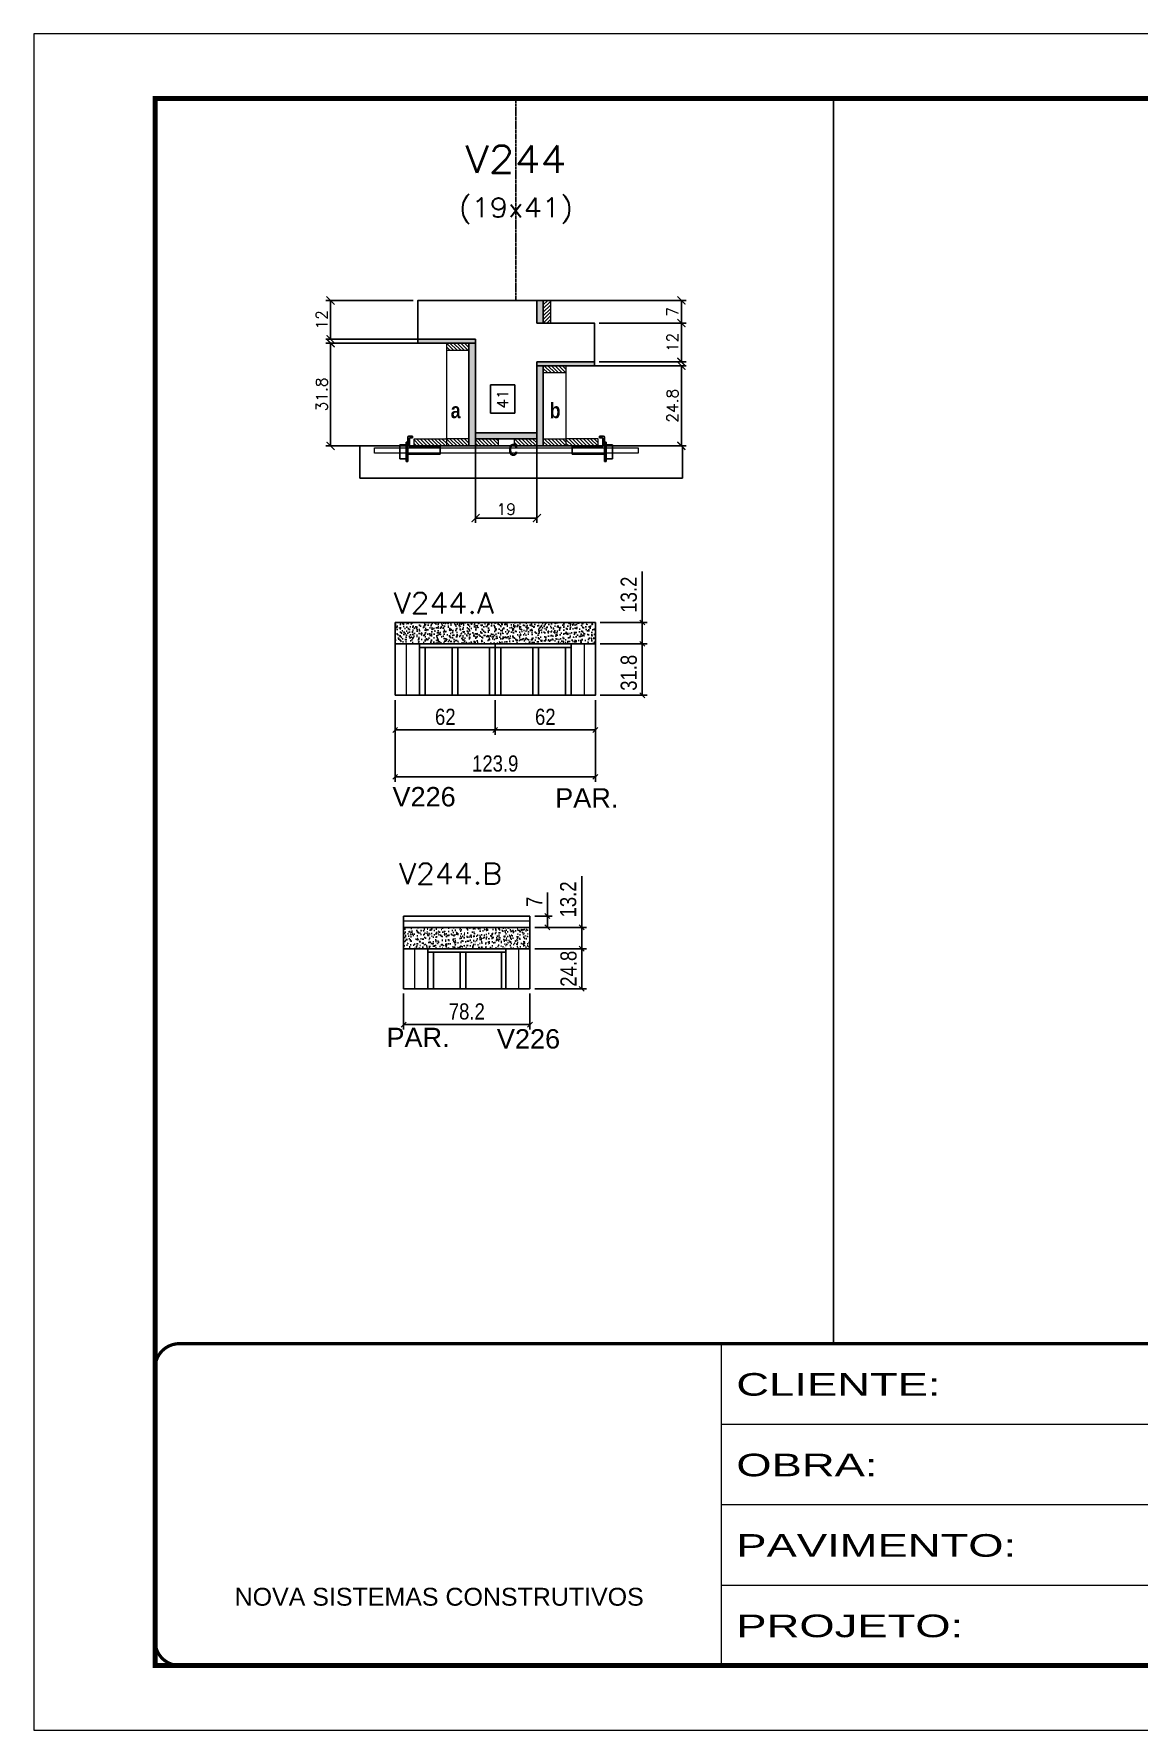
# Model space of a CAD drawing. Extents: x 137137 to 143418, y 10464 to 34486.
# Drawn here: x 138736 to 139420, y 27693 to 28743 of the extents above; entities that cross this region are included whole.
import ezdxf
from ezdxf.enums import TextEntityAlignment as Align

# ---------------------------------------------------------------- set-up
doc = ezdxf.new("R2010")
doc.units = 0
for name, pattern in [('CONTINUO', [0]), ('DASHED', [0.75, 0.5, -0.25]), ('HIDDEN', [0.375, 0.25, -0.125])]:
    doc.linetypes.add(name, pattern=pattern)
for name, color, linetype in [('5', 5, 'Continuous'), ('barrote', 251, 'Continuous'), ('COTA', 241, 'Continuous'), ('Cota Seção (2x)', 4, 'Continuous'), ('detalhes', 4, 'Continuous'), ('Painéis', 200, 'Continuous'), ('presilha', 1, 'Continuous'), ('SARR_2.2x7', 40, 'Continuous'), ('SARR_3.5x7', 81, 'Continuous'), ('Texto de Titulo', 7, 'Continuous'), ('Texto Qtd Sarr', 242, 'Continuous')]:
    doc.layers.add(name, color=color, linetype=linetype)
for name, color, linetype, lineweight in [('CONCRETO', 251, 'Continuous', 25), ('Folhas', 255, 'Continuous', 9), ('Hachura', 251, 'Continuous', 9), ('Madeira', 126, 'Continuous', 18), ('Sarr 2.2x7', 40, 'Continuous', 9), ('SARRAFO DE PRESSAO', 251, 'DASHED', 9), ('SCO-___-LAJ', 2, 'Continuous', 0), ('Texto Seção', 7, 'Continuous', 15)]:
    doc.layers.add(name, color=color, linetype=linetype, lineweight=lineweight)
doc.styles.add('ARIAL', font='arial.ttf')
doc.styles.add('COTA TECNICA', font='techl___.ttf', dxfattribs={"height": 10})
doc.styles.add('REGUA-120', font='ROMANS.shx', dxfattribs={"height": 15})
doc.styles.add('Romans', font='romans.shx')
doc.styles.get("Standard").update_dxf_attribs({"font": 'arial.ttf'})
doc.styles.add('TECNICA', font='techb___.ttf', dxfattribs={"height": 10})
doc.styles.add('Tecnologia', font='')
doc.styles.get('Tecnologia').set_extended_font_data('Forgotten Futurist')
doc.dimstyles.new('Cota Seção (2x)', dxfattribs={"dimtxt": 7, "dimasz": 5, "dimexe": 3, "dimexo": 3, "dimgap": 2, "dimtad": 3, "dimdec": 1, "dimlfac": 0.5, "dimzin": 12, "dimdsep": 46, "dimtxsty": 'Romans', "dimblk": 'ARCHTICK', "dimcen": 0, "dimclrd": 4, "dimclre": 4, "dimclrt": 1, "dimadec": 1, "dimazin": 3, "dimtfac": 1, "dimtdec": 1, "dimtmove": 0, "dimatfit": 3, "dimldrblk": 'OBLIQUE', "dimfxl": 1, "dimtolj": 1, "dimtzin": 12, "dimarcsym": 0})
doc.dimstyles.new('Cota Seção interna', dxfattribs={"dimtxt": 7, "dimasz": 6, "dimexe": 0.18, "dimexo": 2, "dimgap": -4, "dimtad": 3, "dimdec": 1, "dimlfac": 0.5, "dimzin": 12, "dimdsep": 46, "dimtxsty": 'Romans', "dimblk": 'ARCHTICK', "dimcen": 0.09, "dimse1": 1, "dimse2": 1, "dimsd1": 1, "dimsd2": 1, "dimclrd": 180, "dimclre": 5, "dimclrt": 1, "dimadec": 0, "dimazin": 3, "dimtfac": 1, "dimtdec": 1, "dimtofl": 0, "dimtmove": 0, "dimatfit": 3, "dimldrblk": 'ARCHTICK', "dimfxl": 1, "dimtolj": 1, "dimtzin": 0, "dimarcsym": 0})
doc.dimstyles.new('PAINEL', dxfattribs={"dimtxt": 10, "dimasz": 3, "dimexe": 3, "dimexo": 3, "dimgap": 3, "dimtad": 1, "dimdec": 1, "dimzin": 12, "dimdsep": 46, "dimtxsty": 'COTA TECNICA', "dimblk1": 'OBLIQUE', "dimblk2": 'OBLIQUE', "dimsah": 1, "dimcen": 0.9, "dimclrd": 4, "dimclre": 4, "dimclrt": 240, "dimadec": 1, "dimazin": 3, "dimtfac": 1, "dimtdec": 1, "dimtmove": 0, "dimatfit": 3, "dimfxl": 1, "dimtolj": 1, "dimtzin": 12, "dimarcsym": 0})
pattern_1 = [(315, (161965.6727, 20258.2569), (1.12253202, 1.12253202), [])]
pattern_2 = [(315, (161965.6727, 20184.6569), (1.12253202, 1.12253202), [])]

# ---------------------------------------------------------------- blocks, each defined once
blk = doc.blocks.new('9999999999')
at = {"color": 30, "linetype": 'CONTINUO'}
for p, q in [((98564.6, 34230.2), (98564.6, 34429.4)), ((98564.6, 34379.6), (99584, 34379.6)), ((98564.6, 34329.8), (99488, 34329.8)), ((98564.6, 34280), (99488, 34280))]:
    blk.add_line(p, q, dxfattribs=at)
at = {"color": 30, "linetype": 'CONTINUO', "const_width": 2}
blk.add_lwpolyline([(99584, 34230.2), (99584, 34414.4, 0.414214), (99569, 34429.4), (98229, 34429.4, 0.414214), (98214, 34414.4), (98214, 34245.2, 0.414214), (98229, 34230.2), (99584, 34230.2)], format="xyb", dxfattribs=at)
at = {"layer": 'Folhas'}
blk.add_lwpolyline([(98139, 34190.2), (99624, 34190.2), (99624, 35240.2), (98139, 35240.2)], close=True, dxfattribs=at)
at = {"layer": 'Folhas', "color": 30, "const_width": 3}
blk.add_lwpolyline([(98214, 34230.2), (99584, 34230.2), (99584, 35200.2), (98214, 35200.2)], close=True, dxfattribs=at)
at = {"color": 7, "linetype": 'Continuous', "ltscale": 5, "style": 'ARIAL'}
blk.add_text('NOVA SISTEMAS CONSTRUTIVOS', height=11.059, dxfattribs=at).set_placement((98263.2, 34267.2))
at = {"layer": 'Folhas', "color": 7, "style": 'Tecnologia', "width": 1.5}
for s, p in [('CLIENTE:', (98573.7, 34397.2)), ('OBRA:', (98573.7, 34347.3)), ('PAVIMENTO:', (98573.7, 34297.5)), ('PROJETO:', (98573.7, 34247.7))]:
    blk.add_text(s, height=14, dxfattribs=at).set_placement(p)
blk = doc.blocks.new('_ArchTick')
at = {"color": 0, "linetype": 'ByBlock', "const_width": 0.15}
blk.add_lwpolyline([(-0.5, -0.5), (0.5, 0.5)], dxfattribs=at)
blk = doc.blocks.new('*D5903')
at = {"layer": 'COTA', "color": 4, "lineweight": -2, "transparency": 16777216}
for p, q in [((139006.1, 28551.5), (138916.4, 28551.5)), ((138919.4, 28487.9), (138919.4, 28551.5)), ((138968.1, 28487.9), (138916.4, 28487.9))]:
    blk.add_line(p, q, dxfattribs=at)
at = {"layer": 'Defpoints', "color": 0, "transparency": 16777216}
for p in [(138919.4, 28551.5), (139009.1, 28551.5), (138971.1, 28487.9)]:
    blk.add_point(p, dxfattribs=at)
at = {"layer": 'COTA', "color": 4, "lineweight": -2, "transparency": 16777216, "xscale": 5, "yscale": 5, "zscale": 5}
for p, rotation in [((138919.4, 28551.5), 90), ((138919.4, 28487.9), 270)]:
    blk.add_blockref('_ArchTick', p, dxfattribs=dict(at, rotation=rotation))
at = {"layer": 'COTA', "color": 1, "transparency": 16777216, "insert": (138913.9, 28519.7), "char_height": 7, "attachment_point": 5, "rotation": 90, "style": 'Romans'}
blk.add_mtext('\\A1;31.8', dxfattribs=at)
blk = doc.blocks.new('_Oblique')
at = {"color": 0, "linetype": 'ByBlock', "lineweight": -2}
blk.add_line((-0.5, -0.5), (0.5, 0.5), dxfattribs=at)
blk = doc.blocks.new('*D5904')
at = {"layer": 'COTA', "color": 4, "lineweight": -2, "transparency": 16777216}
for p, q in [((139068, 28537.5), (139139.5, 28537.5)), ((139136.5, 28487.9), (139136.5, 28537.5)), ((139088.1, 28487.9), (139139.5, 28487.9))]:
    blk.add_line(p, q, dxfattribs=at)
at = {"layer": 'Defpoints', "color": 0, "transparency": 16777216}
for p in [(139065, 28537.5), (139136.5, 28537.5), (139085.1, 28487.9)]:
    blk.add_point(p, dxfattribs=at)
at = {"layer": 'COTA', "color": 4, "lineweight": -2, "transparency": 16777216, "xscale": 5, "yscale": 5, "zscale": 5}
for p, rotation in [((139136.5, 28537.5), 90), ((139136.5, 28487.9), 270)]:
    blk.add_blockref('_ArchTick', p, dxfattribs=dict(at, rotation=rotation))
at = {"layer": 'COTA', "color": 1, "transparency": 16777216, "insert": (139131, 28512.7), "char_height": 7, "attachment_point": 5, "rotation": 90, "style": 'Romans'}
blk.add_mtext('\\A1;24.8', dxfattribs=at)
blk = doc.blocks.new('*D5905')
at = {"layer": 'Cota Seção (2x)', "color": 180, "lineweight": -2, "transparency": 16777216}
for p, q in [((139033.4, 28525.6), (139018.4, 28525.6)), ((139018.4, 28525.6), (139018.4, 28508.2)), ((139033.4, 28508.2), (139033.4, 28525.6)), ((139018.4, 28508.2), (139033.4, 28508.2))]:
    blk.add_line(p, q, dxfattribs=at)
at = {"layer": 'Defpoints', "color": 0, "transparency": 16777216}
for p in [(139037.4, 28577.9), (139047, 28577.9), (139047.1, 28495.9)]:
    blk.add_point(p, dxfattribs=at)
at = {"layer": 'Cota Seção (2x)', "color": 1, "transparency": 16777216, "insert": (139025.9, 28516.9), "char_height": 7, "attachment_point": 5, "rotation": 90, "style": 'Romans'}
blk.add_mtext('\\A1;41', dxfattribs=at)
blk = doc.blocks.new('titulo1')
at = {"layer": 'Defpoints', "color": 252, "linetype": 'HIDDEN', "ltscale": 2}
blk.add_line((0, 0), (0, 125), dxfattribs=at)
at = {"layer": 'Defpoints', "style": 'Romans', "oblique": 15}
blk.add_attdef('FOLHA', text='', height=10, dxfattribs=at).set_placement((0, 15.6), align=Align.MIDDLE_CENTER)
at = {"layer": 'Texto Qtd Sarr', "color": 3, "style": 'Romans', "oblique": 15}
for tag, height, p in [('TITULO', 17, (0, 71.4)), ('SEÇÃO', 12, (0, 41.5))]:
    blk.add_attdef(tag, text='', height=height, dxfattribs=at).set_placement(p, align=Align.MIDDLE_CENTER)
blk = doc.blocks.new('PRESILHA METÁLICA 1')
at = {"layer": 'presilha'}
for p, q in [((7.5, 10.6), (7.5, 19.9)), ((12, 21), (8.6, 21)), ((9, 11.6), (9, 18.9)), ((12, 19.5), (9.6, 19.5)), ((12, 21), (12, 19.5)), ((0, 13), (6, 13)), ((0, 13), (0, 0)), ((6, 0), (0, 0)), ((6, 15.5), (7.5, 15.5)), ((6, -2.5), (6, 15.5)), ((6, 13), (6, 0)), ((7.5, 15.5), (7.5, -2.5)), ((37.5, 4.1), (7.5, 4.1)), ((37.5, 11), (9.6, 11)), ((37.5, 11), (37.5, 4.1)), ((7.5, -2.5), (6, -2.5))]:
    blk.add_line(p, q, dxfattribs=at)
for centre, radius, start, end in [((8.6, 19.9), 1.14, 90, 180), ((9.6, 18.9), 0.57, 90, 180), ((9.6, 11.6), 0.57, 180, 270)]:
    blk.add_arc(centre, radius, start, end, dxfattribs=at)
blk = doc.blocks.new('*D5906')
at = {"layer": 'COTA', "color": 4, "lineweight": -2, "transparency": 16777216}
for p, q in [((139009.1, 28489.3), (139009.1, 28440.2)), ((139047.1, 28489.3), (139047.1, 28440.2)), ((139009.1, 28443.2), (139047.1, 28443.2))]:
    blk.add_line(p, q, dxfattribs=at)
at = {"layer": 'Defpoints', "color": 0, "transparency": 16777216}
for p in [(139009.1, 28492.3), (139047.1, 28492.3), (139047.1, 28443.2)]:
    blk.add_point(p, dxfattribs=at)
at = {"layer": 'COTA', "color": 4, "lineweight": -2, "transparency": 16777216, "xscale": 5, "yscale": 5, "zscale": 5, "rotation": 180}
blk.add_blockref('_ArchTick', (139009.1, 28443.2), dxfattribs=at)
at = {"layer": 'COTA', "color": 4, "lineweight": -2, "transparency": 16777216, "xscale": 5, "yscale": 5, "zscale": 5}
blk.add_blockref('_ArchTick', (139047.1, 28443.2), dxfattribs=at)
at = {"layer": 'COTA', "color": 1, "transparency": 16777216, "insert": (139028.1, 28448.7), "char_height": 7, "attachment_point": 5, "style": 'Romans'}
blk.add_mtext('\\A1;19', dxfattribs=at)
blk = doc.blocks.new('*D5907')
at = {"layer": 'COTA', "color": 4, "linetype": 'ByBlock', "lineweight": -2, "transparency": 16777216}
for p, q in [((139086.3, 28365.3), (139115.3, 28365.3)), ((139112.3, 28365.3), (139112.3, 28333.5)), ((139086.3, 28333.5), (139115.3, 28333.5))]:
    blk.add_line(p, q, dxfattribs=at)
at = {"layer": 'Defpoints', "color": 0, "linetype": 'ByBlock', "transparency": 16777216}
for p in [(139083.3, 28365.3), (139083.3, 28333.5), (139112.3, 28333.5)]:
    blk.add_point(p, dxfattribs=at)
at = {"layer": 'COTA', "color": 4, "linetype": 'ByBlock', "lineweight": -2, "transparency": 16777216, "xscale": 3, "yscale": 3, "zscale": 3}
for p, rotation in [((139112.3, 28365.3), 90), ((139112.3, 28333.5), 270)]:
    blk.add_blockref('_Oblique', p, dxfattribs=dict(at, rotation=rotation))
at = {"layer": 'COTA', "color": 240, "linetype": 'ByBlock', "transparency": 16777216, "insert": (139104, 28347.4), "char_height": 10, "attachment_point": 5, "rotation": 90, "style": 'COTA TECNICA'}
blk.add_mtext('\\A1;31.8', dxfattribs=at)
blk = doc.blocks.new('*D5908')
at = {"layer": 'COTA', "color": 4, "linetype": 'ByBlock', "lineweight": -2, "transparency": 16777216}
for p, q in [((138959.4, 28330.5), (138959.4, 28280)), ((139083.3, 28330.5), (139083.3, 28280)), ((139083.3, 28283), (138959.4, 28283))]:
    blk.add_line(p, q, dxfattribs=at)
at = {"layer": 'Defpoints', "color": 0, "linetype": 'ByBlock', "transparency": 16777216}
for p in [(138959.4, 28333.5), (139083.3, 28333.5), (138959.4, 28283)]:
    blk.add_point(p, dxfattribs=at)
at = {"layer": 'COTA', "color": 4, "linetype": 'ByBlock', "lineweight": -2, "transparency": 16777216, "xscale": 3, "yscale": 3, "zscale": 3, "rotation": 180}
blk.add_blockref('_Oblique', (138959.4, 28283), dxfattribs=at)
at = {"layer": 'COTA', "color": 4, "linetype": 'ByBlock', "lineweight": -2, "transparency": 16777216, "xscale": 3, "yscale": 3, "zscale": 3}
blk.add_blockref('_Oblique', (139083.3, 28283), dxfattribs=at)
at = {"layer": 'COTA', "color": 240, "linetype": 'ByBlock', "transparency": 16777216, "insert": (139021.3, 28291.2), "char_height": 10, "attachment_point": 5, "style": 'COTA TECNICA'}
blk.add_mtext('\\A1;123.9', dxfattribs=at)
blk = doc.blocks.new('*D5909')
at = {"layer": 'COTA', "color": 4, "linetype": 'ByBlock', "lineweight": -2, "transparency": 16777216}
for p, q in [((138959.4, 28330.5), (138959.4, 28309)), ((139021.3, 28330.5), (139021.3, 28309)), ((138959.4, 28312), (139021.3, 28312))]:
    blk.add_line(p, q, dxfattribs=at)
at = {"layer": 'Defpoints', "color": 0, "linetype": 'ByBlock', "transparency": 16777216}
for p in [(138959.4, 28333.5), (139021.3, 28333.5), (139021.3, 28312)]:
    blk.add_point(p, dxfattribs=at)
at = {"layer": 'COTA', "color": 4, "linetype": 'ByBlock', "lineweight": -2, "transparency": 16777216, "xscale": 3, "yscale": 3, "zscale": 3, "rotation": 180}
blk.add_blockref('_Oblique', (138959.4, 28312), dxfattribs=at)
at = {"layer": 'COTA', "color": 4, "linetype": 'ByBlock', "lineweight": -2, "transparency": 16777216, "xscale": 3, "yscale": 3, "zscale": 3}
blk.add_blockref('_Oblique', (139021.3, 28312), dxfattribs=at)
at = {"layer": 'COTA', "color": 240, "linetype": 'ByBlock', "transparency": 16777216, "insert": (138990.4, 28320.1), "char_height": 10, "attachment_point": 5, "style": 'COTA TECNICA'}
blk.add_mtext('\\A1;62', dxfattribs=at)
blk = doc.blocks.new('*D5910')
at = {"layer": 'COTA', "color": 4, "linetype": 'ByBlock', "lineweight": -2, "transparency": 16777216}
for p, q in [((139021.3, 28330.5), (139021.3, 28309)), ((139083.3, 28330.5), (139083.3, 28309)), ((139021.3, 28312), (139083.3, 28312))]:
    blk.add_line(p, q, dxfattribs=at)
at = {"layer": 'Defpoints', "color": 0, "linetype": 'ByBlock', "transparency": 16777216}
for p in [(139021.3, 28333.5), (139083.3, 28333.5), (139083.3, 28312)]:
    blk.add_point(p, dxfattribs=at)
at = {"layer": 'COTA', "color": 4, "linetype": 'ByBlock', "lineweight": -2, "transparency": 16777216, "xscale": 3, "yscale": 3, "zscale": 3, "rotation": 180}
blk.add_blockref('_Oblique', (139021.3, 28312), dxfattribs=at)
at = {"layer": 'COTA', "color": 4, "linetype": 'ByBlock', "lineweight": -2, "transparency": 16777216, "xscale": 3, "yscale": 3, "zscale": 3}
blk.add_blockref('_Oblique', (139083.3, 28312), dxfattribs=at)
at = {"layer": 'COTA', "color": 240, "linetype": 'ByBlock', "transparency": 16777216, "insert": (139052.3, 28320.1), "char_height": 10, "attachment_point": 5, "style": 'COTA TECNICA'}
blk.add_mtext('\\A1;62', dxfattribs=at)
blk = doc.blocks.new('*D5911')
at = {"layer": 'COTA', "color": 4, "linetype": 'ByBlock', "lineweight": -2, "transparency": 16777216}
for p, q in [((139045.8, 28176.6), (139077.8, 28176.6)), ((139074.8, 28176.6), (139074.8, 28151.8)), ((139045.8, 28151.8), (139077.8, 28151.8))]:
    blk.add_line(p, q, dxfattribs=at)
at = {"layer": 'Defpoints', "color": 0, "linetype": 'ByBlock', "transparency": 16777216}
for p in [(139042.8, 28176.6), (139042.8, 28151.8), (139074.8, 28151.8)]:
    blk.add_point(p, dxfattribs=at)
at = {"layer": 'COTA', "color": 4, "linetype": 'ByBlock', "lineweight": -2, "transparency": 16777216, "xscale": 3, "yscale": 3, "zscale": 3}
for p, rotation in [((139074.8, 28176.6), 90), ((139074.8, 28151.8), 270)]:
    blk.add_blockref('_Oblique', p, dxfattribs=dict(at, rotation=rotation))
at = {"layer": 'COTA', "color": 240, "linetype": 'ByBlock', "transparency": 16777216, "insert": (139066.7, 28164.2), "char_height": 10, "attachment_point": 5, "rotation": 90, "style": 'COTA TECNICA'}
blk.add_mtext('\\A1;24.8', dxfattribs=at)
blk = doc.blocks.new('*D5912')
at = {"layer": 'COTA', "color": 4, "linetype": 'ByBlock', "lineweight": -2, "transparency": 16777216}
for p, q in [((139074.8, 28189.8), (139074.8, 28221.5)), ((139045.8, 28189.8), (139077.8, 28189.8)), ((139074.8, 28176.6), (139074.8, 28189.8)), ((139045.8, 28176.6), (139077.8, 28176.6))]:
    blk.add_line(p, q, dxfattribs=at)
at = {"layer": 'Defpoints', "color": 0, "linetype": 'ByBlock', "transparency": 16777216}
for p in [(139042.8, 28189.8), (139074.8, 28189.8), (139042.8, 28176.6)]:
    blk.add_point(p, dxfattribs=at)
at = {"layer": 'COTA', "color": 4, "linetype": 'ByBlock', "lineweight": -2, "transparency": 16777216, "xscale": 3, "yscale": 3, "zscale": 3}
for p, rotation in [((139074.8, 28189.8), 90), ((139074.8, 28176.6), 270)]:
    blk.add_blockref('_Oblique', p, dxfattribs=dict(at, rotation=rotation))
at = {"layer": 'COTA', "color": 240, "linetype": 'ByBlock', "transparency": 16777216, "insert": (139066.5, 28207.1), "char_height": 10, "attachment_point": 5, "rotation": 90, "style": 'COTA TECNICA'}
blk.add_mtext('\\A1;13.2', dxfattribs=at)
blk = doc.blocks.new('*D5891')
at = {"layer": 'COTA', "color": 4, "linetype": 'ByBlock', "lineweight": -2, "transparency": 16777216}
for p, q in [((139112.3, 28378.5), (139112.3, 28410.2)), ((139086.3, 28378.5), (139115.3, 28378.5)), ((139112.3, 28365.3), (139112.3, 28378.5)), ((139086.3, 28365.3), (139115.3, 28365.3))]:
    blk.add_line(p, q, dxfattribs=at)
at = {"layer": 'Defpoints', "color": 0, "linetype": 'ByBlock', "transparency": 16777216}
for p in [(139083.3, 28378.5), (139112.3, 28378.5), (139083.3, 28365.3)]:
    blk.add_point(p, dxfattribs=at)
at = {"layer": 'COTA', "color": 4, "linetype": 'ByBlock', "lineweight": -2, "transparency": 16777216, "xscale": 3, "yscale": 3, "zscale": 3}
for p, rotation in [((139112.3, 28378.5), 90), ((139112.3, 28365.3), 270)]:
    blk.add_blockref('_Oblique', p, dxfattribs=dict(at, rotation=rotation))
at = {"layer": 'COTA', "color": 240, "linetype": 'ByBlock', "transparency": 16777216, "insert": (139104, 28395.8), "char_height": 10, "attachment_point": 5, "rotation": 90, "style": 'COTA TECNICA'}
blk.add_mtext('\\A1;13.2', dxfattribs=at)
blk = doc.blocks.new('*D5892')
at = {"layer": 'COTA', "color": 4, "linetype": 'ByBlock', "lineweight": -2, "transparency": 16777216}
for p, q in [((138964.6, 28148.8), (138964.6, 28126.6)), ((139042.8, 28148.8), (139042.8, 28126.6)), ((139042.8, 28129.6), (138964.6, 28129.6))]:
    blk.add_line(p, q, dxfattribs=at)
at = {"layer": 'Defpoints', "color": 0, "linetype": 'ByBlock', "transparency": 16777216}
for p in [(138964.6, 28151.8), (139042.8, 28151.8), (138964.6, 28129.6)]:
    blk.add_point(p, dxfattribs=at)
at = {"layer": 'COTA', "color": 4, "linetype": 'ByBlock', "lineweight": -2, "transparency": 16777216, "xscale": 3, "yscale": 3, "zscale": 3, "rotation": 180}
blk.add_blockref('_Oblique', (138964.6, 28129.6), dxfattribs=at)
at = {"layer": 'COTA', "color": 4, "linetype": 'ByBlock', "lineweight": -2, "transparency": 16777216, "xscale": 3, "yscale": 3, "zscale": 3}
blk.add_blockref('_Oblique', (139042.8, 28129.6), dxfattribs=at)
at = {"layer": 'COTA', "color": 240, "linetype": 'ByBlock', "transparency": 16777216, "insert": (139003.7, 28137.7), "char_height": 10, "attachment_point": 5, "style": 'COTA TECNICA'}
blk.add_mtext('\\A1;78.2', dxfattribs=at)
blk = doc.blocks.new('*D5960')
at = {"layer": 'COTA', "color": 4, "lineweight": -2, "transparency": 16777216}
for p, q in [((138970.5, 28577.9), (138916.4, 28577.9)), ((138919.4, 28577.9), (138919.4, 28553.9)), ((138988.3, 28553.9), (138916.4, 28553.9))]:
    blk.add_line(p, q, dxfattribs=at)
at = {"layer": 'Defpoints', "color": 0, "transparency": 16777216}
for p in [(138973.5, 28577.9), (138919.4, 28553.9), (138991.3, 28553.9)]:
    blk.add_point(p, dxfattribs=at)
at = {"layer": 'COTA', "color": 4, "lineweight": -2, "transparency": 16777216, "xscale": 5, "yscale": 5, "zscale": 5}
for p, rotation in [((138919.4, 28577.9), 90), ((138919.4, 28553.9), 270)]:
    blk.add_blockref('_ArchTick', p, dxfattribs=dict(at, rotation=rotation))
at = {"layer": 'COTA', "color": 1, "transparency": 16777216, "insert": (138913.9, 28565.9), "char_height": 7, "attachment_point": 5, "rotation": 90, "style": 'Romans'}
blk.add_mtext('\\A1;12', dxfattribs=at)
blk = doc.blocks.new('*D6148')
at = {"layer": 'COTA', "color": 4, "lineweight": -2, "transparency": 16777216}
for p, q in [((139050.1, 28577.9), (139139.5, 28577.9)), ((139136.5, 28563.9), (139136.5, 28577.9)), ((139085.7, 28563.9), (139139.5, 28563.9))]:
    blk.add_line(p, q, dxfattribs=at)
at = {"layer": 'Defpoints', "color": 0, "transparency": 16777216}
for p in [(139047.1, 28577.9), (139136.5, 28577.9), (139082.7, 28563.9)]:
    blk.add_point(p, dxfattribs=at)
at = {"layer": 'COTA', "color": 4, "lineweight": -2, "transparency": 16777216, "xscale": 5, "yscale": 5, "zscale": 5}
for p, rotation in [((139136.5, 28577.9), 90), ((139136.5, 28563.9), 270)]:
    blk.add_blockref('_ArchTick', p, dxfattribs=dict(at, rotation=rotation))
at = {"layer": 'COTA', "color": 1, "transparency": 16777216, "insert": (139131, 28570.9), "char_height": 7, "attachment_point": 5, "rotation": 90, "style": 'Romans'}
blk.add_mtext('\\A1;7', dxfattribs=at)
blk = doc.blocks.new('*D6176')
at = {"layer": 'COTA', "color": 4, "lineweight": -2, "transparency": 16777216}
for p, q in [((139085.7, 28563.9), (139139.5, 28563.9)), ((139136.5, 28563.9), (139136.5, 28539.9)), ((139085.7, 28539.9), (139139.5, 28539.9))]:
    blk.add_line(p, q, dxfattribs=at)
at = {"layer": 'Defpoints', "color": 0, "transparency": 16777216}
for p in [(139082.7, 28563.9), (139082.7, 28539.9), (139136.5, 28539.9)]:
    blk.add_point(p, dxfattribs=at)
at = {"layer": 'COTA', "color": 4, "lineweight": -2, "transparency": 16777216, "xscale": 5, "yscale": 5, "zscale": 5}
for p, rotation in [((139136.5, 28563.9), 90), ((139136.5, 28539.9), 270)]:
    blk.add_blockref('_ArchTick', p, dxfattribs=dict(at, rotation=rotation))
at = {"layer": 'COTA', "color": 1, "transparency": 16777216, "insert": (139131, 28551.9), "char_height": 7, "attachment_point": 5, "rotation": 90, "style": 'Romans'}
blk.add_mtext('\\A1;12', dxfattribs=at)
blk = doc.blocks.new('*D6177')
at = {"layer": 'COTA', "color": 4, "lineweight": -2, "transparency": 16777216}
for p, q in [((139053.6, 28196.8), (139053.6, 28211.5)), ((139045.8, 28196.8), (139056.6, 28196.8)), ((139053.6, 28189.8), (139053.6, 28196.8)), ((139045.8, 28189.8), (139056.6, 28189.8))]:
    blk.add_line(p, q, dxfattribs=at)
at = {"layer": 'Defpoints', "color": 0, "transparency": 16777216}
for p in [(139042.8, 28196.8), (139053.6, 28196.8), (139042.8, 28189.8)]:
    blk.add_point(p, dxfattribs=at)
at = {"layer": 'COTA', "color": 4, "lineweight": -2, "transparency": 16777216, "xscale": 3, "yscale": 3, "zscale": 3}
for p, rotation in [((139053.6, 28196.8), 90), ((139053.6, 28189.8), 270)]:
    blk.add_blockref('_Oblique', p, dxfattribs=dict(at, rotation=rotation))
at = {"layer": 'COTA', "color": 240, "transparency": 16777216, "insert": (139045.5, 28205.6), "char_height": 10, "attachment_point": 5, "rotation": 90, "style": 'COTA TECNICA'}
blk.add_mtext('\\A1;7', dxfattribs=at)

msp = doc.modelspace()

# ---------------------------------------------------------------- hatches: boundary and pattern name
at = {"layer": 'COTA', "linetype": 'ByBlock'}
h = msp.add_hatch(dxfattribs=at)
h.set_pattern_fill('AR-CONC', color=256, scale=0.03)
h.set_pattern_definition([(50, (-3180.4, 0), (5.46554007, -0.47817257), [0.5715, -6.2865]), (355, (-3180.4, 0), (-1.05730264, 5.73170536), [0.4572, -5.02921753]), (100.4514447, (-3179.9445, -0.04), (4.40823741, 5.25353256), [0.48570026, -5.34270734]), (46.1842, (-3180.4, 1.524), (8.13237123, -1.26126984), [0.85725, -9.42975]), (96.6355576, (-3179.722, 1.419), (7.122124, 7.42278374), [0.7285507, -8.01406824]), (351.184151, (-3180.4, 1.524), (7.122124, 7.42278374), [0.685799, -7.54379196]), (21, (-3179.638, 1.143), (4.54843174, -3.06795595), [0.5715, -6.2865]), (326, (-3179.638, 1.143), (1.85406085, 5.52563898), [0.4572, -5.0292]), (71.451445, (-3179.259, 0.8873), (6.40249258, 2.45768307), [0.48570026, -5.34269813]), (37.5, (-3180.4, 0), (0.092658098, 2.536651166), [0, -4.96824, 0, -5.1054, 0, -5.04825]), (7.5, (-3180.4, 0), (2.004589875, 3.005417245), [0, -2.91084, 0, -4.85394, 0, -1.92405]), (327.5, (-3182.0993, 0), (4.067717855, -0.17186232), [0, -1.905, 0, -5.9436, 0, -7.8867]), (317.5, (-3182.8613, 0), (4.44387544, 0.76279473), [0, -2.4765, 0, -3.94716, 0, -5.6007])])
h.paths.add_polyline_path([(139083.28, 28365.27), (139083.28, 28378.47), (138959.38, 28378.47), (138959.38, 28365.27)])
h = msp.add_hatch(dxfattribs=at)
h.set_pattern_fill('AR-CONC', color=256, scale=0.03)
h.set_pattern_definition([(50, (-1585, 0), (5.46554007, -0.47817257), [0.5715, -6.2865]), (355, (-1585, 0), (-1.05730264, 5.73170536), [0.4572, -5.02921753]), (100.4514447, (-1584.5445, -0.04), (4.40823741, 5.25353256), [0.48570026, -5.34270734]), (46.1842, (-1585, 1.524), (8.13237123, -1.26126984), [0.85725, -9.42975]), (96.6355576, (-1584.322, 1.419), (7.122124, 7.42278374), [0.7285507, -8.01406824]), (351.184151, (-1585, 1.524), (7.122124, 7.42278374), [0.685799, -7.54379196]), (21, (-1584.238, 1.143), (4.54843174, -3.06795595), [0.5715, -6.2865]), (326, (-1584.238, 1.143), (1.85406085, 5.52563898), [0.4572, -5.0292]), (71.451445, (-1583.859, 0.8873), (6.40249258, 2.45768307), [0.48570026, -5.34269813]), (37.5, (-1585, 0), (0.092658098, 2.536651166), [0, -4.96824, 0, -5.1054, 0, -5.04825]), (7.5, (-1585, 0), (2.004589875, 3.005417245), [0, -2.91084, 0, -4.85394, 0, -1.92405]), (327.5, (-1586.6993, 0), (4.067717855, -0.17186232), [0, -1.905, 0, -5.9436, 0, -7.8867]), (317.5, (-1587.4613, 0), (4.44387544, 0.76279473), [0, -2.4765, 0, -3.94716, 0, -5.6007])])
h.paths.add_polyline_path([(139042.78, 28189.77), (138964.58, 28189.77), (138964.58, 28176.57), (139042.78, 28176.57)])
at = {"layer": 'Hachura'}
h = msp.add_hatch(color=256, dxfattribs=at)
h.dxf.hatch_style = 1
h.paths.add_polyline_path([(139047.05, 28577.9), (139051.05, 28577.9), (139051.05, 28563.9), (139047.05, 28563.9)])
h = msp.add_hatch(dxfattribs=at)
h.set_pattern_fill('ANSI31', color=256, scale=0.5, angle=180, style=0)
h.set_pattern_definition([(225, (130747.8088, 5663.2611), (1.12253202, -1.12253202), [])])
h.paths.add_polyline_path([(139051.05, 28577.9), (139055.45, 28577.9), (139055.45, 28563.9), (139051.05, 28563.9)])
h = msp.add_hatch(color=256, dxfattribs=at)
h.dxf.hatch_style = 1
h.paths.add_polyline_path([(138973.45, 28551.5), (138973.45, 28553.9), (139009.05, 28553.9), (139009.05, 28551.5)])
h = msp.add_hatch(dxfattribs=at)
h.set_pattern_fill('ANSI31', color=256, scale=0.5, angle=270, style=0)
h.set_pattern_definition([(315, (161965.6727, 20243.8569), (1.12253202, 1.12253202), [])])
h.paths.add_polyline_path([(139005.05, 28547.1), (139005.05, 28551.5), (138991.05, 28551.5), (138991.05, 28547.1)])
h = msp.add_hatch(color=256, dxfattribs=at)
h.dxf.hatch_style = 1
h.paths.add_polyline_path([(139005.05, 28551.5), (139009.05, 28551.5), (139009.05, 28487.9), (139005.05, 28487.9)])
h = msp.add_hatch(color=256, dxfattribs=at)
h.dxf.hatch_style = 1
h.paths.add_polyline_path([(139082.65, 28537.5), (139082.65, 28539.9), (139047.05, 28539.9), (139047.05, 28537.5)])
h = msp.add_hatch(color=256, dxfattribs=at)
h.dxf.hatch_style = 1
h.paths.add_polyline_path([(139051.04, 28537.5), (139047.04, 28537.5), (139047.05, 28487.9), (139051.05, 28487.9)])
h = msp.add_hatch(dxfattribs=at)
h.set_pattern_fill('ANSI31', color=256, scale=0.5, angle=270, style=0)
h.set_pattern_definition([(315, (161965.6824, 20229.8569), (1.12253202, 1.12253202), [])])
h.paths.add_polyline_path([(139051.04, 28533.1), (139051.04, 28537.5), (139065.04, 28537.5), (139065.04, 28533.1)])
h = msp.add_hatch(dxfattribs=at)
h.set_pattern_fill('ANSI31', color=256, scale=0.5, angle=270, style=0)
h.set_pattern_definition(pattern_1)
h.paths.add_polyline_path([(138971.05, 28487.9), (138971.05, 28492.3), (138991.05, 28492.3), (138991.05, 28487.9)])
h = msp.add_hatch(dxfattribs=at)
h.set_pattern_fill('ANSI31', color=256, scale=0.5, angle=270, style=0)
h.set_pattern_definition(pattern_2)
h.paths.add_polyline_path([(139005.05, 28487.9), (139005.05, 28492.3), (138991.05, 28492.3), (138991.05, 28487.9)])
h = msp.add_hatch(color=256, dxfattribs=at)
h.dxf.hatch_style = 1
h.paths.add_polyline_path([(139009.05, 28492.3), (139009.05, 28495.9), (139047.05, 28495.9), (139047.05, 28492.3)])
h = msp.add_hatch(dxfattribs=at)
h.set_pattern_fill('ANSI31', color=256, scale=0.5, angle=270, style=0)
h.set_pattern_definition(pattern_1)
h.paths.add_polyline_path([(139009.05, 28487.9), (139009.05, 28492.3), (139023.05, 28492.3), (139023.05, 28487.9)])
h = msp.add_hatch(dxfattribs=at)
h.set_pattern_fill('ANSI31', color=256, scale=0.5, angle=270, style=0)
h.set_pattern_definition(pattern_1)
h.paths.add_polyline_path([(139047.05, 28487.9), (139047.05, 28492.3), (139033.05, 28492.3), (139033.05, 28487.9)])
h = msp.add_hatch(dxfattribs=at)
h.set_pattern_fill('ANSI31', color=256, scale=0.5, angle=270, style=0)
h.set_pattern_definition(pattern_2)
h.paths.add_polyline_path([(139051.05, 28487.9), (139051.05, 28492.3), (139065.05, 28492.3), (139065.05, 28487.9)])
h = msp.add_hatch(dxfattribs=at)
h.set_pattern_fill('ANSI31', color=256, scale=0.5, angle=270, style=0)
h.set_pattern_definition(pattern_1)
h.paths.add_polyline_path([(139085.05, 28487.9), (139085.05, 28492.3), (139065.05, 28492.3), (139065.05, 28487.9)])

# ---------------------------------------------------------------- linework, layer by layer
at = {"layer": 'barrote'}
msp.add_lwpolyline([(138937.6, 28467.9), (139137.18, 28467.9), (139137.18, 28487.9), (138937.6, 28487.9)], close=True, dxfattribs=at)
at = {"layer": 'CONCRETO'}
msp.add_lwpolyline([(138973.45, 28553.9), (138973.45, 28577.9), (139047.05, 28577.9), (139047.05, 28563.9), (139082.65, 28563.9), (139082.65, 28539.9)], dxfattribs=at)
at = {"layer": 'COTA', "linetype": 'ByBlock'}
for p, q in [((139230.62, 27932.14), (139230.62, 28702.9)), ((138959.38, 28365.27), (138959.38, 28378.47)), ((138959.38, 28378.47), (139083.28, 28378.47)), ((139083.28, 28378.47), (139083.28, 28365.27)), ((138964.58, 28176.57), (138964.58, 28189.77)), ((138964.58, 28189.77), (139042.78, 28189.77)), ((139042.78, 28189.77), (139042.78, 28176.57))]:
    msp.add_line(p, q, dxfattribs=at)
at = {"layer": 'Madeira'}
for points in [[(139051.05, 28577.9), (139055.45, 28577.9), (139055.45, 28563.9), (139051.05, 28563.9)], [(139005.05, 28547.1), (139005.05, 28551.5), (138991.05, 28551.5), (138991.05, 28547.1)], [(139005.05, 28551.5), (138991.05, 28551.5), (138991.05, 28487.9), (139005.05, 28487.9)], [(139051.04, 28533.1), (139051.04, 28537.5), (139065.04, 28537.5), (139065.04, 28533.1)], [(139051.04, 28537.5), (139065.04, 28537.5), (139065.05, 28487.9), (139051.05, 28487.9)], [(138971.05, 28487.9), (138971.05, 28492.3), (138991.05, 28492.3), (138991.05, 28487.9)], [(139005.05, 28487.9), (139005.05, 28492.3), (138991.05, 28492.3), (138991.05, 28487.9)], [(139009.05, 28487.9), (139009.05, 28492.3), (139023.05, 28492.3), (139023.05, 28487.9)], [(139047.05, 28487.9), (139047.05, 28492.3), (139033.05, 28492.3), (139033.05, 28487.9)], [(139051.05, 28487.9), (139051.05, 28492.3), (139065.05, 28492.3), (139065.05, 28487.9)], [(139085.05, 28487.9), (139085.05, 28492.3), (139065.05, 28492.3), (139065.05, 28487.9)]]:
    msp.add_lwpolyline(points, close=True, dxfattribs=at)
at = {"layer": 'Painéis', "linetype": 'ByBlock'}
msp.add_line((139021.33, 28333.47), (139021.33, 28365.27), dxfattribs=at)
at = {"layer": 'Painéis'}
for p, q in [((138964.58, 28189.77), (138964.58, 28196.77)), ((138964.58, 28196.77), (139042.78, 28196.77)), ((139042.78, 28196.77), (139042.78, 28189.77)), ((139042.78, 28189.77), (138964.58, 28189.77))]:
    msp.add_line(p, q, dxfattribs=at)
for points in [[(139047.05, 28577.9), (139051.05, 28577.9), (139051.05, 28563.9), (139047.05, 28563.9)], [(138973.45, 28551.5), (138973.45, 28553.9), (139009.05, 28553.9), (139009.05, 28551.5)], [(139005.05, 28551.5), (139009.05, 28551.5), (139009.05, 28487.9), (139005.05, 28487.9)], [(139082.65, 28537.5), (139082.65, 28539.9), (139047.05, 28539.9), (139047.05, 28537.5)], [(139051.04, 28537.5), (139047.04, 28537.5), (139047.05, 28487.9), (139051.05, 28487.9)], [(139009.05, 28492.3), (139009.05, 28495.9), (139047.05, 28495.9), (139047.05, 28492.3)]]:
    msp.add_lwpolyline(points, close=True, dxfattribs=at)
at = {"layer": 'Painéis', "linetype": 'ByBlock'}
for points in [[(138959.38, 28333.47), (139083.28, 28333.47), (139083.28, 28365.27), (138959.38, 28365.27)], [(138964.58, 28151.77), (139042.78, 28151.77), (139042.78, 28176.57), (138964.58, 28176.57)]]:
    msp.add_lwpolyline(points, close=True, dxfattribs=at)
at = {"layer": 'Sarr 2.2x7'}
for p, q in [((138966.38, 28333.47), (138966.38, 28365.27)), ((139076.28, 28365.27), (139076.28, 28333.47)), ((138964.58, 28193.77), (139042.78, 28193.77)), ((138971.58, 28151.77), (138971.58, 28176.57)), ((139035.78, 28176.57), (139035.78, 28151.77))]:
    msp.add_line(p, q, dxfattribs=at)
at = {"layer": 'SARR_2.2x7', "linetype": 'Continuous'}
for p, q in [((139021.33, 28363.07), (138974.38, 28363.07)), ((139021.33, 28363.07), (139068.28, 28363.07)), ((139021.73, 28174.37), (138979.58, 28174.37)), ((139021.73, 28174.37), (139027.78, 28174.37))]:
    msp.add_line(p, q, dxfattribs=at)
at = {"layer": 'SARR_3.5x7'}
for p, q in [((138974.38, 28365.27), (138974.38, 28333.47)), ((138977.88, 28363.07), (138977.88, 28333.47)), ((138994.55, 28363.07), (138994.55, 28333.47)), ((138998.05, 28363.07), (138998.05, 28333.47)), ((139017.83, 28363.07), (139017.83, 28333.47)), ((139024.83, 28363.07), (139024.83, 28333.47)), ((139044.6, 28363.07), (139044.6, 28333.47)), ((139048.1, 28363.07), (139048.1, 28333.47)), ((139064.78, 28363.07), (139064.78, 28333.47)), ((139068.28, 28365.27), (139068.28, 28333.47)), ((138979.58, 28176.57), (138979.58, 28151.77)), ((138983.08, 28174.37), (138983.08, 28151.77)), ((138999.65, 28174.37), (138999.65, 28151.77)), ((139003.15, 28174.37), (139003.15, 28151.77)), ((139025.23, 28174.37), (139025.23, 28151.77)), ((139027.78, 28176.57), (139027.78, 28151.77))]:
    msp.add_line(p, q, dxfattribs=at)
at = {"layer": 'SCO-___-LAJ', "color": 1}
msp.add_lwpolyline([(138946.6, 28486.57), (139109.86, 28486.57), (139109.86, 28483.37), (138946.6, 28483.37)], close=True, dxfattribs=at)

# ---------------------------------------------------------------- block references
at = {"layer": 'presilha', "yscale": 0.6666666666666666, "zscale": 0.6666666666666666}
for p, xscale in [((138962.18, 28479.93), 0.6666666666666666), ((139093.92, 28479.93), -0.6666666666666666)]:
    msp.add_blockref('PRESILHA METÁLICA 1', p, dxfattribs=dict(at, xscale=xscale))
at = {"layer": 'SARRAFO DE PRESSAO', "color": 6, "linetype": 'ByBlock'}
msp.add_blockref('9999999999', (40596.81, -6497.3), dxfattribs=at)
at = {"layer": 'Texto Seção'}
ref = msp.add_blockref('titulo1', (139034.05, 28577.9), dxfattribs=at)
ref.add_attrib('TITULO', 'V244', dxfattribs={"layer": 'Texto de Titulo', "color": 7, "height": 17, "style": 'Romans', "width": 1.1}).set_placement((139034.05, 28665.4), align=Align.MIDDLE_CENTER)
ref.add_attrib('SEÇÃO', '(19x41)', dxfattribs={"layer": 'Texto de Titulo', "color": 7, "height": 12, "style": 'Romans', "width": 1.1}).set_placement((139034.05, 28635.4), align=Align.MIDDLE_CENTER)

# ---------------------------------------------------------------- texts
at = {"layer": '5', "linetype": 'Continuous'}
for s, p in [('V226', (138957.7, 28264.72)), ('PAR.', (139058.39, 28263.98)), ('PAR.', (138953.96, 28115.67)), ('V226', (139022.32, 28114.8))]:
    msp.add_text(s, height=12, rotation=0.00004, dxfattribs=at).set_placement(p)
at = {"layer": 'detalhes', "style": 'TECNICA'}
for s, p in [('a', (138993.75, 28505.03)), ('b', (139054.98, 28505.02)), ('c', (139029.3, 28481.74))]:
    msp.add_text(s, height=9.6, dxfattribs=at).set_placement(p)
at = {"layer": 'Texto Seção', "style": 'REGUA-120', "width": 1.05}
for s, p in [('V244.A', (138958.43, 28384.13)), ('V244.B', (138961.76, 28216.5))]:
    msp.add_text(s, height=13, dxfattribs=at).set_placement(p)

# ---------------------------------------------------------------- dimensions: what is measured, and where the dimension line sits
at = {"layer": 'COTA'}
for base, p1, p2, dimstyle, picture, middle in [((138919.4, 28553.9), (138973.45, 28577.9), (138991.25, 28553.9), 'Cota Seção (2x)', '*D5960', (138913.9, 28565.9)), ((139136.53, 28577.9), (139082.65, 28563.9), (139047.05, 28577.9), 'Cota Seção (2x)', '*D6148', (139131.03, 28570.9)), ((139136.53, 28539.9), (139082.65, 28563.9), (139082.65, 28539.9), 'Cota Seção (2x)', '*D6176', (139131.03, 28551.9)), ((138919.4, 28551.5), (138971.05, 28487.9), (139009.05, 28551.5), 'Cota Seção (2x)', '*D5903', (138913.9, 28519.7)), ((139136.53, 28537.5), (139085.05, 28487.9), (139065.04, 28537.5), 'Cota Seção (2x)', '*D5904', (139131.03, 28512.7)), ((139053.59, 28196.77), (139042.78, 28189.77), (139042.78, 28196.77), 'PAINEL', '*D6177', (139045.52, 28205.63))]:
    dim = msp.add_linear_dim(base=base, p1=p1, p2=p2, angle=90, dimstyle=dimstyle, dxfattribs=at)
    dim.commit()
    dim.dimension.update_dxf_attribs({"geometry": picture, "text_midpoint": middle})
dim = msp.add_linear_dim(base=(139047.05, 28443.17), p1=(139009.05, 28492.3), p2=(139047.05, 28492.3), dimstyle='Cota Seção (2x)', dxfattribs=at)
dim.commit()
dim.dimension.update_dxf_attribs({"geometry": '*D5906', "text_midpoint": (139028.05, 28448.67)})
at = {"layer": 'COTA', "linetype": 'ByBlock'}
for base, p1, p2, picture, middle in [((139112.26, 28378.47), (139083.28, 28365.27), (139083.28, 28378.47), '*D5891', (139104.04, 28395.84)), ((139074.76, 28189.77), (139042.78, 28176.57), (139042.78, 28189.77), '*D5912', (139066.54, 28207.14))]:
    dim = msp.add_linear_dim(base=base, p1=p1, p2=p2, angle=90, dimstyle='PAINEL', dxfattribs=at)
    dim.commit()
    dim.dimension.update_dxf_attribs({"geometry": picture, "text_midpoint": middle})
for base, p1, p2, picture, middle in [((139112.26, 28333.47), (139083.28, 28365.27), (139083.28, 28333.47), '*D5907', (139112.26, 28347.37)), ((139074.76, 28151.77), (139042.78, 28176.57), (139042.78, 28151.77), '*D5911', (139074.76, 28164.17))]:
    dim = msp.add_linear_dim(base=base, p1=p1, p2=p2, angle=90, dimstyle='PAINEL', dxfattribs=at)
    dim.commit()
    dim.dimension.update_dxf_attribs({"geometry": picture, "text_midpoint": middle, "dimtype": 160})
for base, p1, p2, picture, middle in [((138959.38, 28283), (139083.28, 28333.47), (138959.38, 28333.47), '*D5908', (139021.33, 28291.25)), ((139021.32764273, 28312.04463752), (138959.37764273, 28333.4745704), (139021.32764273, 28333.4745704), '*D5909', (138990.35264273, 28320.14697671)), ((139083.27764273, 28312.04463752), (139021.32764273, 28333.4745704), (139083.27764273, 28333.4745704), '*D5910', (139052.30264273, 28320.14697671)), ((138964.58, 28129.62), (139042.78, 28151.77), (138964.58, 28151.77), '*D5892', (139003.68, 28137.71))]:
    dim = msp.add_linear_dim(base=base, p1=p1, p2=p2, dimstyle='PAINEL', dxfattribs=at)
    dim.commit()
    dim.dimension.update_dxf_attribs({"geometry": picture, "text_midpoint": middle})
at = {"layer": 'Cota Seção (2x)'}
dim = msp.add_linear_dim(base=(139037.36, 28577.9), p1=(139047.05, 28495.9), p2=(139047.04, 28577.9), angle=90, dimstyle='Cota Seção interna', dxfattribs=at)
dim.commit()
dim.dimension.update_dxf_attribs({"geometry": '*D5905', "text_midpoint": (139037.36, 28516.9), "dimtype": 160})

doc.saveas('drawing.dxf')
